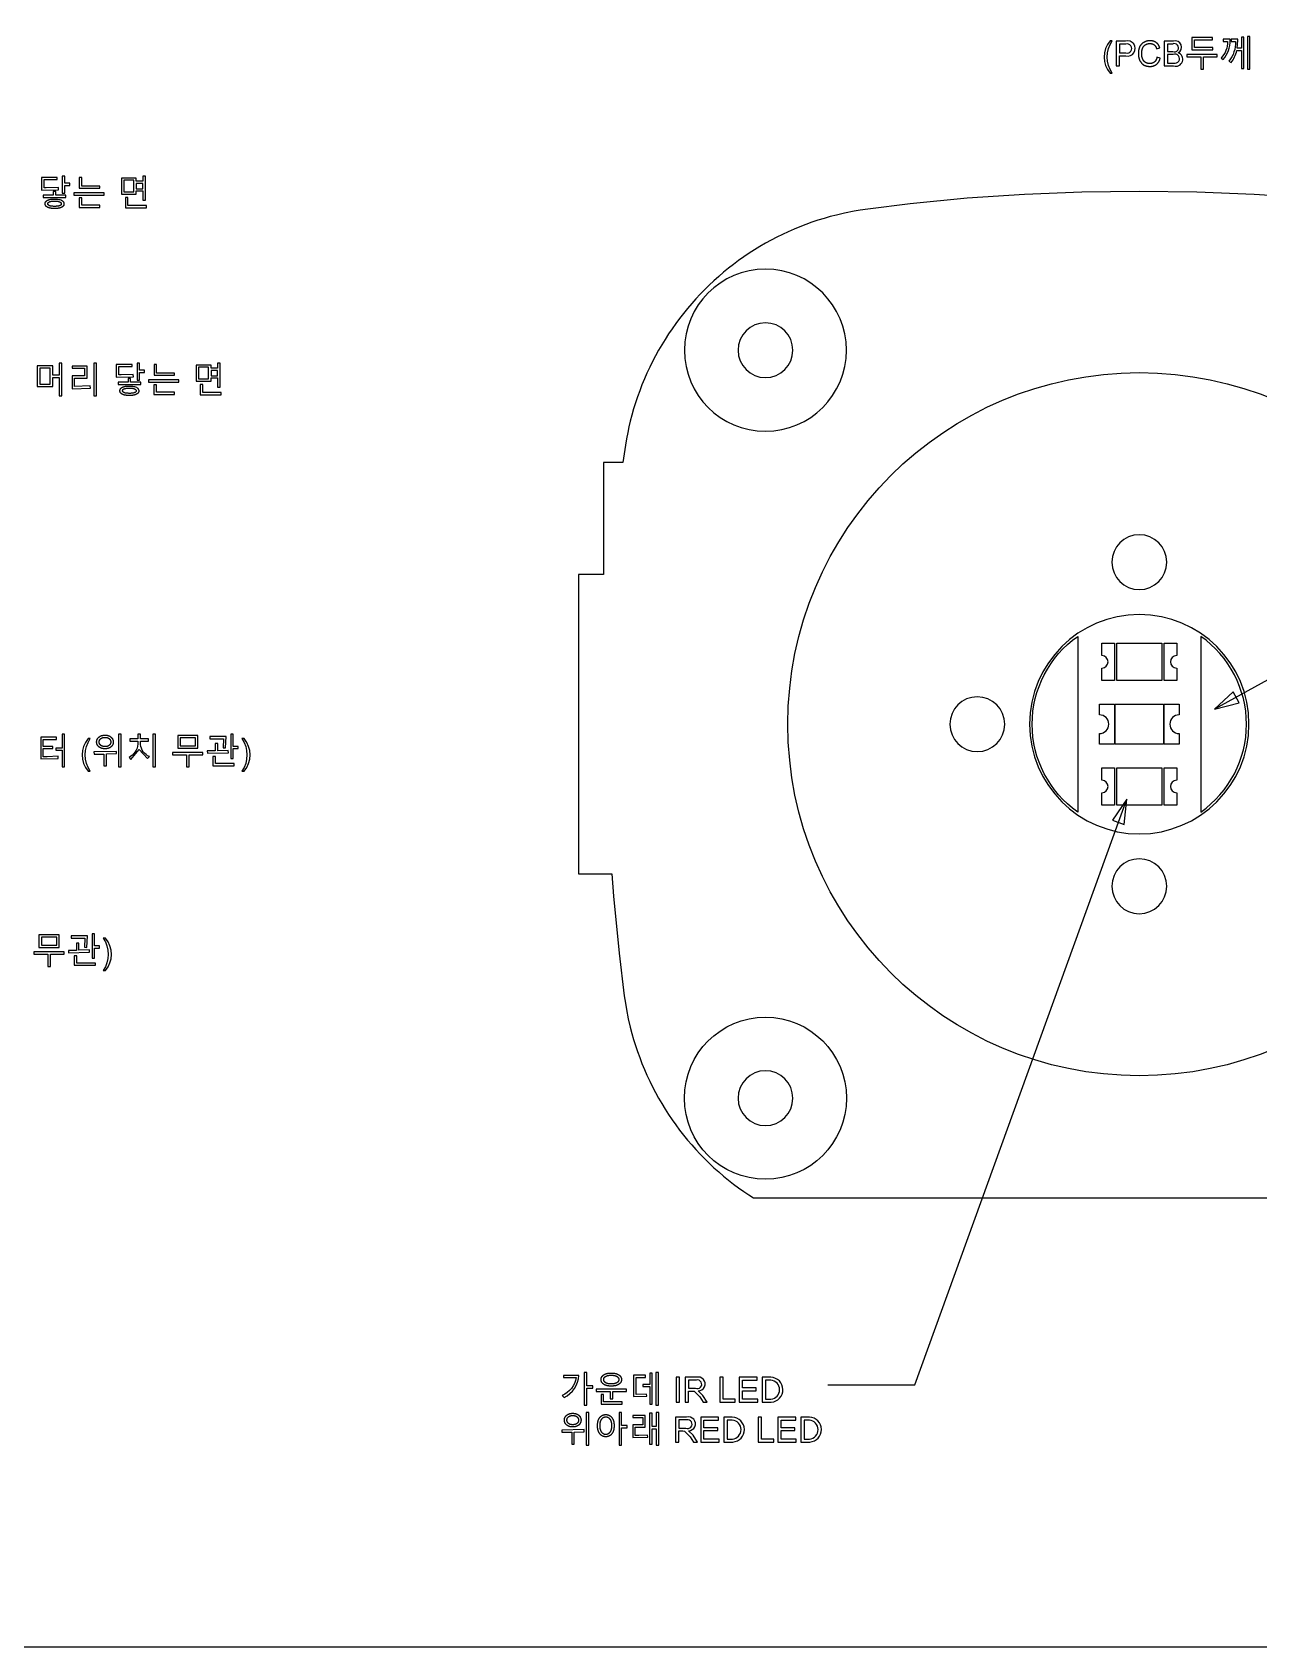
# Model space of a CAD drawing. Header units: millimetres. Extents: x -46 to 218, y -197 to -65.
# Drawn here: x 115.6 to 164.8, y -197 to -132.2 of the extents above; entities that cross this region are included whole.
import ezdxf

# ---------------------------------------------------------------- set-up
doc = ezdxf.new("R2010")
doc.units = ezdxf.units.MM
doc.header["$MEASUREMENT"] = 0
doc.layers.add('PCB 도면2', color=18, linetype='Continuous', true_color=0x000000)

msp = doc.modelspace()

# ---------------------------------------------------------------- linework, layer by layer
at = {"layer": 'PCB 도면2'}
for points in [[(-46.5, -197), (218.5, -197), (218.5, -65), (-46.5, -65)], [(160.709, -133.251), (160.706, -133.266), (160.702, -133.281), (160.697, -133.296), (160.695, -133.303), (160.693, -133.31), (160.69, -133.317), (160.687, -133.323), (160.685, -133.33), (160.682, -133.336), (160.679, -133.343), (160.676, -133.349), (160.673, -133.355), (160.67, -133.361), (160.666, -133.367), (160.663, -133.373), (160.659, -133.378), (160.656, -133.384), (160.652, -133.389), (160.648, -133.394), (160.645, -133.4), (160.641, -133.405), (160.637, -133.409), (160.632, -133.414), (160.628, -133.419), (160.624, -133.423), (160.619, -133.428), (160.615, -133.432), (160.61, -133.436), (160.605, -133.44), (160.6, -133.444), (160.596, -133.448), (160.591, -133.452), (160.586, -133.455), (160.58, -133.459), (160.575, -133.462), (160.57, -133.465), (160.565, -133.468), (160.559, -133.471), (160.554, -133.474), (160.549, -133.477), (160.543, -133.479), (160.537, -133.482), (160.532, -133.484), (160.526, -133.486), (160.52, -133.488), (160.514, -133.49), (160.508, -133.492), (160.502, -133.494), (160.496, -133.495), (160.49, -133.497), (160.484, -133.498), (160.477, -133.499), (160.471, -133.5), (160.465, -133.501), (160.458, -133.502), (160.452, -133.503), (160.445, -133.503), (160.438, -133.504), (160.432, -133.504), (160.425, -133.504), (160.418, -133.504), (160.406, -133.504), (160.395, -133.503), (160.384, -133.503), (160.373, -133.501), (160.362, -133.5), (160.351, -133.498), (160.341, -133.495), (160.33, -133.492), (160.319, -133.489), (160.309, -133.486), (160.299, -133.482), (160.289, -133.478), (160.278, -133.473), (160.268, -133.468), (160.258, -133.463), (160.249, -133.457), (160.244, -133.454), (160.239, -133.451), (160.234, -133.448), (160.23, -133.445), (160.225, -133.442), (160.221, -133.438), (160.216, -133.435), (160.212, -133.431), (160.208, -133.427), (160.204, -133.423), (160.2, -133.419), (160.196, -133.415), (160.192, -133.411), (160.188, -133.407), (160.184, -133.403), (160.181, -133.399), (160.177, -133.394), (160.174, -133.39), (160.17, -133.385), (160.167, -133.38), (160.164, -133.375), (160.16, -133.37), (160.157, -133.365), (160.154, -133.36), (160.151, -133.355), (160.149, -133.35), (160.146, -133.344), (160.143, -133.339), (160.141, -133.333), (160.138, -133.328), (160.133, -133.316), (160.129, -133.304), (160.125, -133.292), (160.121, -133.279), (160.117, -133.266), (160.114, -133.253), (160.111, -133.24), (160.108, -133.227), (160.106, -133.213), (160.103, -133.199), (160.102, -133.185), (160.1, -133.17), (160.099, -133.155), (160.098, -133.14), (160.097, -133.125), (160.097, -133.11), (160.096, -133.094), (160.097, -133.082), (160.097, -133.069), (160.098, -133.057), (160.098, -133.045), (160.1, -133.033), (160.101, -133.021), (160.102, -133.009), (160.104, -132.997), (160.106, -132.985), (160.109, -132.973), (160.111, -132.961), (160.114, -132.95), (160.117, -132.938), (160.12, -132.926), (160.124, -132.915), (160.128, -132.903), (160.132, -132.892), (160.134, -132.886), (160.136, -132.88), (160.139, -132.875), (160.141, -132.869), (160.144, -132.864), (160.146, -132.859), (160.149, -132.854), (160.152, -132.849), (160.155, -132.843), (160.158, -132.839), (160.161, -132.834), (160.164, -132.829), (160.167, -132.824), (160.17, -132.819), (160.174, -132.815), (160.177, -132.81), (160.181, -132.806), (160.185, -132.802), (160.188, -132.797), (160.192, -132.793), (160.196, -132.789), (160.2, -132.785), (160.204, -132.781), (160.209, -132.777), (160.213, -132.773), (160.217, -132.769), (160.222, -132.766), (160.226, -132.762), (160.231, -132.758), (160.236, -132.755), (160.241, -132.752), (160.246, -132.748), (160.251, -132.745), (160.256, -132.742), (160.261, -132.739), (160.266, -132.736), (160.271, -132.733), (160.277, -132.731), (160.282, -132.728), (160.288, -132.726), (160.293, -132.724), (160.299, -132.721), (160.305, -132.719), (160.311, -132.717), (160.317, -132.715), (160.323, -132.714), (160.329, -132.712), (160.335, -132.71), (160.341, -132.709), (160.347, -132.708), (160.353, -132.706), (160.36, -132.705), (160.366, -132.704), (160.373, -132.703), (160.386, -132.702), (160.4, -132.701), (160.414, -132.7), (160.428, -132.7), (160.44, -132.7), (160.452, -132.701), (160.464, -132.702), (160.47, -132.702), (160.476, -132.703), (160.481, -132.704), (160.487, -132.705), (160.493, -132.706), (160.498, -132.707), (160.504, -132.708), (160.509, -132.709), (160.514, -132.711), (160.519, -132.712), (160.525, -132.714), (160.53, -132.716), (160.535, -132.717), (160.54, -132.719), (160.544, -132.721), (160.549, -132.723), (160.554, -132.725), (160.559, -132.728), (160.563, -132.73), (160.568, -132.733), (160.572, -132.735), (160.577, -132.738), (160.581, -132.741), (160.585, -132.743), (160.59, -132.746), (160.594, -132.749), (160.598, -132.753), (160.602, -132.756), (160.606, -132.759), (160.61, -132.763), (160.614, -132.766), (160.617, -132.77), (160.621, -132.774), (160.625, -132.778), (160.628, -132.782), (160.632, -132.786), (160.635, -132.791), (160.639, -132.795), (160.642, -132.8), (160.645, -132.804), (160.649, -132.809), (160.652, -132.814), (160.655, -132.819), (160.658, -132.824), (160.661, -132.829), (160.664, -132.835), (160.67, -132.846), (160.675, -132.857), (160.68, -132.869), (160.685, -132.881), (160.69, -132.894), (160.694, -132.908), (160.824, -132.877), (160.819, -132.86), (160.816, -132.852), (160.813, -132.844), (160.81, -132.836), (160.807, -132.828), (160.804, -132.82), (160.8, -132.812), (160.797, -132.804), (160.793, -132.797), (160.789, -132.79), (160.785, -132.782), (160.781, -132.775), (160.777, -132.768), (160.773, -132.761), (160.769, -132.755), (160.764, -132.748), (160.759, -132.742), (160.755, -132.735), (160.75, -132.729), (160.745, -132.723), (160.74, -132.717), (160.734, -132.711), (160.729, -132.705), (160.724, -132.699), (160.718, -132.694), (160.712, -132.688), (160.707, -132.683), (160.701, -132.678), (160.695, -132.673), (160.688, -132.668), (160.682, -132.663), (160.676, -132.658), (160.669, -132.654), (160.663, -132.65), (160.656, -132.645), (160.649, -132.641), (160.642, -132.637), (160.635, -132.634), (160.628, -132.63), (160.621, -132.626), (160.614, -132.623), (160.606, -132.62), (160.599, -132.617), (160.591, -132.614), (160.584, -132.611), (160.576, -132.609), (160.568, -132.606), (160.56, -132.604), (160.552, -132.602), (160.544, -132.6), (160.536, -132.598), (160.528, -132.596), (160.519, -132.595), (160.511, -132.593), (160.502, -132.592), (160.494, -132.591), (160.485, -132.59), (160.476, -132.589), (160.467, -132.588), (160.449, -132.587), (160.431, -132.587), (160.414, -132.587), (160.398, -132.588), (160.382, -132.589), (160.366, -132.591), (160.35, -132.593), (160.335, -132.596), (160.32, -132.599), (160.304, -132.602), (160.289, -132.606), (160.274, -132.611), (160.26, -132.616), (160.245, -132.621), (160.231, -132.627), (160.217, -132.633), (160.203, -132.64), (160.189, -132.648), (160.175, -132.655), (160.169, -132.659), (160.162, -132.663), (160.156, -132.668), (160.15, -132.672), (160.143, -132.676), (160.137, -132.681), (160.131, -132.686), (160.125, -132.69), (160.12, -132.695), (160.114, -132.7), (160.108, -132.705), (160.103, -132.711), (160.097, -132.716), (160.092, -132.721), (160.087, -132.727), (160.082, -132.733), (160.076, -132.738), (160.072, -132.744), (160.067, -132.75), (160.062, -132.756), (160.057, -132.763), (160.053, -132.769), (160.048, -132.775), (160.044, -132.782), (160.04, -132.789), (160.035, -132.795), (160.027, -132.809), (160.02, -132.824), (160.013, -132.838), (160.006, -132.853), (160, -132.868), (159.994, -132.884), (159.989, -132.9), (159.984, -132.916), (159.979, -132.932), (159.975, -132.949), (159.972, -132.966), (159.969, -132.984), (159.966, -133.001), (159.964, -133.019), (159.963, -133.038), (159.962, -133.056), (159.961, -133.075), (159.961, -133.095), (159.961, -133.112), (159.961, -133.13), (159.962, -133.147), (159.964, -133.165), (159.966, -133.182), (159.968, -133.199), (159.971, -133.216), (159.974, -133.233), (159.977, -133.249), (159.981, -133.266), (159.985, -133.282), (159.99, -133.298), (159.995, -133.314), (160.001, -133.33), (160.007, -133.346), (160.013, -133.362), (160.02, -133.377), (160.027, -133.392), (160.034, -133.406), (160.042, -133.42), (160.046, -133.427), (160.051, -133.434), (160.055, -133.44), (160.059, -133.447), (160.064, -133.453), (160.068, -133.459), (160.073, -133.465), (160.078, -133.471), (160.083, -133.477), (160.088, -133.483), (160.093, -133.489), (160.098, -133.494), (160.103, -133.5), (160.108, -133.505), (160.114, -133.51), (160.119, -133.515), (160.125, -133.52), (160.13, -133.525), (160.136, -133.53), (160.142, -133.534), (160.148, -133.539), (160.154, -133.543), (160.16, -133.548), (160.166, -133.552), (160.173, -133.556), (160.179, -133.56), (160.186, -133.563), (160.193, -133.567), (160.2, -133.571), (160.207, -133.574), (160.214, -133.577), (160.221, -133.58), (160.228, -133.583), (160.236, -133.586), (160.243, -133.589), (160.251, -133.592), (160.259, -133.594), (160.266, -133.596), (160.274, -133.599), (160.283, -133.601), (160.291, -133.603), (160.299, -133.605), (160.316, -133.608), (160.334, -133.611), (160.352, -133.613), (160.37, -133.615), (160.389, -133.616), (160.409, -133.617), (160.429, -133.617), (160.448, -133.617), (160.457, -133.616), (160.467, -133.616), (160.476, -133.615), (160.485, -133.614), (160.494, -133.613), (160.503, -133.612), (160.512, -133.61), (160.521, -133.609), (160.53, -133.607), (160.539, -133.605), (160.547, -133.603), (160.556, -133.601), (160.564, -133.598), (160.572, -133.596), (160.58, -133.593), (160.588, -133.59), (160.596, -133.587), (160.604, -133.584), (160.612, -133.58), (160.62, -133.577), (160.627, -133.573), (160.635, -133.569), (160.642, -133.565), (160.65, -133.561), (160.657, -133.557), (160.664, -133.552), (160.671, -133.547), (160.678, -133.542), (160.685, -133.537), (160.692, -133.532), (160.698, -133.527), (160.705, -133.521), (160.711, -133.515), (160.718, -133.509), (160.724, -133.503), (160.73, -133.497), (160.736, -133.491), (160.741, -133.484), (160.747, -133.478), (160.753, -133.471), (160.758, -133.464), (160.763, -133.457), (160.768, -133.45), (160.773, -133.442), (160.778, -133.435), (160.783, -133.427), (160.788, -133.419), (160.792, -133.411), (160.796, -133.403), (160.801, -133.395), (160.805, -133.387), (160.809, -133.378), (160.812, -133.369), (160.816, -133.36), (160.82, -133.351), (160.823, -133.342), (160.83, -133.323), (160.836, -133.304), (160.841, -133.284)], [(162.108, -132.955), (162.952, -132.955), (162.952, -132.864), (162.209, -132.864), (162.209, -132.55), (162.931, -132.55), (162.931, -132.459), (162.108, -132.459)], [(164.337, -133.722), (164.437, -133.722), (164.437, -132.412), (164.337, -132.412)], [(162.571, -133.227), (163.128, -133.227), (163.128, -133.137), (161.912, -133.137), (161.912, -133.227), (162.468, -133.227), (162.468, -133.721), (162.571, -133.721)], [(116.645, -138.564), (116.638, -138.476), (116.148, -138.488), (116.058, -138.488), (116.058, -138.159), (116.591, -138.159), (116.591, -138.07), (115.957, -138.07), (115.957, -138.577)], [(116.891, -138.397), (117.089, -138.397), (117.089, -138.306), (116.891, -138.306), (116.891, -138.02), (116.791, -138.02), (116.791, -138.697), (116.891, -138.697)], [(117.474, -138.507), (118.292, -138.507), (118.292, -138.416), (117.576, -138.416), (117.576, -138.067), (117.474, -138.067)], [(120.023, -138.977), (120.125, -138.977), (120.125, -138.02), (120.023, -138.02), (120.023, -138.223), (119.761, -138.223), (119.761, -138.094), (119.16, -138.094), (119.16, -138.738), (119.761, -138.738), (119.761, -138.609), (120.023, -138.609)], [(119.66, -138.184), (119.262, -138.184), (119.262, -138.647), (119.66, -138.647)], [(120.023, -138.31), (119.761, -138.31), (119.761, -138.522), (120.023, -138.522)], [(116.026, -138.872), (116.936, -138.872), (116.936, -138.783), (116.531, -138.783), (116.531, -138.639), (116.431, -138.639), (116.431, -138.783), (116.026, -138.783)], [(117.256, -138.779), (118.472, -138.779), (118.472, -138.688), (117.256, -138.688)], [(117.468, -139.28), (118.295, -139.28), (118.295, -139.188), (117.57, -139.188), (117.57, -138.891), (117.468, -138.891)], [(119.323, -139.293), (120.165, -139.293), (120.165, -139.202), (119.425, -139.202), (119.425, -138.88), (119.323, -138.88)], [(115.786, -146.449), (116.406, -146.449), (116.406, -146.092), (116.672, -146.092), (116.672, -146.83), (116.773, -146.83), (116.773, -145.52), (116.672, -145.52), (116.672, -146.001), (116.406, -146.001), (116.406, -145.632), (115.786, -145.632)], [(117.185, -146.548), (117.923, -146.517), (117.911, -146.429), (117.287, -146.457), (117.287, -146.115), (117.785, -146.115), (117.785, -145.635), (117.185, -145.635), (117.185, -145.726), (117.684, -145.726), (117.684, -146.028), (117.185, -146.028)], [(118.061, -146.83), (118.162, -146.83), (118.162, -145.52), (118.061, -145.52)], [(119.645, -146.064), (119.638, -145.976), (119.148, -145.988), (119.058, -145.988), (119.058, -145.659), (119.591, -145.659), (119.591, -145.57), (118.957, -145.57), (118.957, -146.077)], [(119.891, -145.897), (120.089, -145.897), (120.089, -145.806), (119.891, -145.806), (119.891, -145.52), (119.791, -145.52), (119.791, -146.197), (119.891, -146.197)], [(120.474, -146.007), (121.292, -146.007), (121.292, -145.916), (120.576, -145.916), (120.576, -145.567), (120.474, -145.567)], [(123.023, -146.477), (123.125, -146.477), (123.125, -145.52), (123.023, -145.52), (123.023, -145.723), (122.761, -145.723), (122.761, -145.594), (122.16, -145.594), (122.16, -146.238), (122.761, -146.238), (122.761, -146.109), (123.023, -146.109)], [(122.66, -145.684), (122.262, -145.684), (122.262, -146.147), (122.66, -146.147)], [(116.305, -145.723), (115.887, -145.723), (115.887, -146.359), (116.305, -146.359)], [(119.026, -146.372), (119.936, -146.372), (119.936, -146.283), (119.531, -146.283), (119.531, -146.139), (119.431, -146.139), (119.431, -146.283), (119.026, -146.283)], [(120.256, -146.279), (121.472, -146.279), (121.472, -146.188), (120.256, -146.188)], [(123.023, -145.81), (122.761, -145.81), (122.761, -146.022), (123.023, -146.022)], [(120.468, -146.78), (121.295, -146.78), (121.295, -146.688), (120.57, -146.688), (120.57, -146.391), (120.468, -146.391)], [(122.323, -146.793), (123.165, -146.793), (123.165, -146.702), (122.425, -146.702), (122.425, -146.38), (122.323, -146.38)], [(160.9, -158.25), (159.1, -158.25), (159.1, -156.75), (160.9, -156.75)], [(159.031, -159.2), (160.969, -159.2), (160.969, -160.8), (159.031, -160.8)], [(116.187, -161.302), (116.03, -161.302), (116.03, -160.979), (116.413, -160.979), (116.413, -160.892), (116.03, -160.892), (116.03, -160.607), (116.556, -160.607), (116.556, -160.515), (115.928, -160.515), (115.928, -161.391), (116.628, -161.373), (116.621, -161.285)], [(116.784, -161.714), (116.885, -161.714), (116.885, -160.403), (116.784, -160.403), (116.784, -160.956), (116.527, -160.956), (116.527, -161.045), (116.784, -161.045)], [(119.048, -161.714), (119.15, -161.714), (119.15, -160.403), (119.048, -160.403)], [(120.428, -161.714), (120.529, -161.714), (120.529, -160.403), (120.428, -160.403)], [(121.421, -160.957), (122.232, -160.957), (122.232, -160.451), (121.421, -160.451)], [(122.132, -160.541), (121.521, -160.541), (121.521, -160.867), (122.132, -160.867)], [(123.364, -160.492), (122.712, -160.492), (122.712, -160.583), (123.263, -160.583), (123.245, -160.943), (123.343, -160.95)], [(123.651, -160.979), (123.847, -160.979), (123.847, -160.888), (123.651, -160.888), (123.651, -160.403), (123.549, -160.403), (123.549, -161.38), (123.651, -161.38)], [(118.461, -161.195), (118.461, -161.676), (118.563, -161.676), (118.563, -161.193), (118.968, -161.18), (118.963, -161.092), (118.061, -161.111), (118.071, -161.2)], [(121.879, -161.224), (122.435, -161.224), (122.435, -161.134), (121.219, -161.134), (121.219, -161.224), (121.775, -161.224), (121.775, -161.714), (121.879, -161.714)], [(123.453, -161.142), (123.448, -161.054), (123.026, -161.068), (123.026, -160.779), (122.925, -160.779), (122.925, -161.07), (122.602, -161.074), (122.612, -161.164)], [(122.833, -161.67), (123.686, -161.67), (123.686, -161.579), (122.934, -161.579), (122.934, -161.291), (122.833, -161.291)], [(160.9, -161.75), (160.9, -163.25), (159.1, -163.25), (159.1, -161.75)], [(115.856, -168.957), (116.667, -168.957), (116.667, -168.451), (115.856, -168.451)], [(116.567, -168.541), (115.955, -168.541), (115.955, -168.867), (116.567, -168.867)], [(117.888, -169.142), (117.883, -169.054), (117.461, -169.068), (117.461, -168.779), (117.36, -168.779), (117.36, -169.07), (117.037, -169.074), (117.046, -169.164)], [(117.799, -168.492), (117.147, -168.492), (117.147, -168.583), (117.698, -168.583), (117.68, -168.943), (117.778, -168.95)], [(118.086, -168.979), (118.282, -168.979), (118.282, -168.888), (118.086, -168.888), (118.086, -168.403), (117.984, -168.403), (117.984, -169.38), (118.086, -169.38)], [(116.313, -169.224), (116.87, -169.224), (116.87, -169.134), (115.654, -169.134), (115.654, -169.224), (116.21, -169.224), (116.21, -169.714), (116.313, -169.714)], [(117.268, -169.67), (118.12, -169.67), (118.12, -169.579), (117.369, -169.579), (117.369, -169.291), (117.268, -169.291)], [(137.836, -186.632), (138.071, -186.632), (138.071, -186.542), (137.836, -186.542), (137.836, -186.002), (137.734, -186.002), (137.734, -187.312), (137.836, -187.312)], [(140.241, -186.952), (140.234, -186.866), (139.808, -186.88), (139.808, -186.201), (140.193, -186.201), (140.193, -186.111), (139.709, -186.111), (139.709, -186.969)], [(140.358, -187.27), (140.459, -187.27), (140.459, -186.029), (140.358, -186.029), (140.358, -186.479), (140.087, -186.479), (140.087, -186.569), (140.358, -186.569)], [(140.607, -187.312), (140.709, -187.312), (140.709, -186.002), (140.607, -186.002)], [(141.418, -187.19), (141.55, -187.19), (141.55, -186.194), (141.418, -186.194)], [(143.168, -187.19), (143.791, -187.19), (143.791, -187.073), (143.3, -187.073), (143.3, -186.194), (143.168, -186.194)], [(143.95, -187.19), (144.694, -187.19), (144.694, -187.073), (144.082, -187.073), (144.082, -186.734), (144.633, -186.734), (144.633, -186.617), (144.082, -186.617), (144.082, -186.312), (144.671, -186.312), (144.671, -186.194), (143.95, -186.194)], [(138.774, -187.062), (138.875, -187.062), (138.875, -186.76), (139.423, -186.76), (139.423, -186.668), (138.207, -186.668), (138.207, -186.76), (138.774, -186.76)], [(138.405, -187.271), (139.251, -187.271), (139.251, -187.181), (138.506, -187.181), (138.506, -186.884), (138.405, -186.884)], [(137.815, -188.912), (137.916, -188.912), (137.916, -187.602), (137.815, -187.602)], [(139.227, -188.225), (139.448, -188.225), (139.448, -188.133), (139.227, -188.133), (139.227, -187.602), (139.126, -187.602), (139.126, -188.912), (139.227, -188.912)], [(139.677, -188.612), (140.281, -188.595), (140.268, -188.51), (139.927, -188.523), (139.778, -188.523), (139.778, -188.189), (140.179, -188.189), (140.179, -187.722), (139.677, -187.722), (139.677, -187.812), (140.077, -187.812), (140.077, -188.101), (139.677, -188.101)], [(140.617, -188.912), (140.719, -188.912), (140.719, -187.602), (140.617, -187.602), (140.617, -188.171), (140.45, -188.171), (140.45, -187.629), (140.35, -187.629), (140.35, -188.872), (140.45, -188.872), (140.45, -188.262), (140.617, -188.262)], [(137.228, -188.393), (137.228, -188.875), (137.329, -188.875), (137.329, -188.392), (137.734, -188.379), (137.729, -188.291), (136.827, -188.31), (136.837, -188.399)], [(142.404, -188.79), (143.147, -188.79), (143.147, -188.673), (142.535, -188.673), (142.535, -188.334), (143.086, -188.334), (143.086, -188.217), (142.535, -188.217), (142.535, -187.912), (143.124, -187.912), (143.124, -187.794), (142.404, -187.794)], [(144.715, -188.79), (145.337, -188.79), (145.337, -188.673), (144.846, -188.673), (144.846, -187.794), (144.715, -187.794)], [(145.497, -188.79), (146.24, -188.79), (146.24, -188.673), (145.628, -188.673), (145.628, -188.334), (146.179, -188.334), (146.179, -188.217), (145.628, -188.217), (145.628, -187.912), (146.217, -187.912), (146.217, -187.794), (145.497, -187.794)]]:
    msp.add_lwpolyline(points, close=True, dxfattribs=at)
for points in [[(158.825, -133.893), (158.913, -133.893, -0.310259), (158.913, -132.587), (158.825, -132.587, 0.369407)], [(159.458, -133.195, 1.29609), (159.446, -132.604), (159.071, -132.604), (159.071, -133.6), (159.202, -133.6), (159.202, -133.195)], [(159.46, -133.078, 1.341075), (159.457, -132.722), (159.202, -132.722), (159.202, -133.078)], [(161.378, -133.6, 0.968596), (161.562, -133.07, 0.90943), (161.372, -132.604), (160.998, -132.604), (160.998, -133.6)], [(161.345, -133.023, 1.561215), (161.329, -132.722), (161.13, -132.722), (161.13, -133.023)], [(163.641, -132.57), (163.641, -132.529), (163.363, -132.529), (163.363, -132.618), (163.543, -132.618, -0.200127), (163.279, -133.281), (163.365, -133.338, 0.192845)], [(163.95, -132.58), (163.95, -132.529), (163.679, -132.529), (163.679, -132.618), (163.853, -132.618, -0.193003), (163.591, -133.404), (163.679, -133.463, 0.122957), (163.911, -132.981), (164.101, -132.981), (164.101, -133.701), (164.199, -133.701), (164.199, -132.438), (164.101, -132.438), (164.101, -132.891), (163.928, -132.891)], [(161.378, -133.482, 1.436023), (161.36, -133.14), (161.13, -133.14), (161.13, -133.482)], [(157.534, -156.478), (157.534, -163.522, -0.520567)], [(162.466, -163.522, 0.520567), (162.466, -156.478)], [(158.5, -157.75, 1), (158.5, -157.25), (158.5, -156.75), (159, -156.75), (159, -158.25), (158.5, -158.25)], [(161.5, -157.25, 1), (161.5, -157.75), (161.5, -158.25), (161, -158.25), (161, -156.75), (161.5, -156.75)], [(158.4, -160.375, 1), (158.4, -159.625), (158.4, -159.2), (159, -159.2), (159, -160.8), (158.4, -160.8)], [(161.6, -159.625, 1), (161.6, -160.375), (161.6, -160.8), (161, -160.8), (161, -159.2), (161.6, -159.2)], [(117.824, -161.884), (117.912, -161.884, -0.310259), (117.912, -160.579), (117.824, -160.579, 0.369407)], [(120.216, -161.382), (120.288, -161.301, -0.271304), (119.925, -160.808), (119.927, -160.677), (120.251, -160.677), (120.251, -160.587), (119.925, -160.587), (119.925, -160.403), (119.824, -160.403), (119.824, -160.587), (119.501, -160.587), (119.501, -160.677), (119.825, -160.677), (119.825, -160.803, -0.253167), (119.469, -161.331), (119.547, -161.411), (119.877, -161.014)], [(124.086, -161.884, 0.369407), (124.086, -160.579), (123.998, -160.579, -0.309459), (123.998, -161.884)], [(158.5, -161.75), (159, -161.75), (159, -163.25), (158.5, -163.25), (158.5, -162.75, 1), (158.5, -162.25)], [(161.5, -163.25), (161, -163.25), (161, -161.75), (161.5, -161.75), (161.5, -162.25, 1), (161.5, -162.75)], [(118.521, -169.884, 0.369407), (118.521, -168.579), (118.433, -168.579, -0.309459), (118.433, -169.884)], [(137.513, -186.119), (136.901, -186.119), (136.901, -186.209), (137.404, -186.209, -0.265318), (136.845, -186.921), (136.923, -187.003, 0.280441)], [(142.226, -186.194), (141.785, -186.194), (141.785, -187.19), (141.916, -187.19), (141.916, -186.748), (142.069, -186.748), (142.143, -186.753), (142.365, -186.983), (142.497, -187.19), (142.662, -187.19), (142.489, -186.919), (142.3, -186.737, 1.158597)], [(142.2, -186.634, 1.372598), (142.232, -186.304), (141.916, -186.304), (141.916, -186.634)], [(145.235, -187.19, 0.955563), (145.219, -186.194), (144.876, -186.194), (144.876, -187.19)], [(145.22, -187.073, 0.921655), (145.217, -186.312), (145.007, -186.312), (145.007, -187.073)], [(141.84, -187.794), (141.398, -187.794), (141.398, -188.79), (141.53, -188.79), (141.53, -188.348), (141.683, -188.348), (141.756, -188.353), (141.978, -188.583), (142.11, -188.79), (142.276, -188.79), (142.103, -188.519), (141.914, -188.337, 1.158597)], [(141.813, -188.234, 1.372598), (141.845, -187.904), (141.53, -187.904), (141.53, -188.234)], [(143.688, -188.79, 0.955563), (143.672, -187.794), (143.329, -187.794), (143.329, -188.79)], [(143.673, -188.673, 0.921655), (143.67, -187.912), (143.461, -187.912), (143.461, -188.673)], [(146.781, -188.79, 0.955563), (146.765, -187.794), (146.422, -187.794), (146.422, -188.79)], [(146.766, -188.673, 0.921655), (146.763, -187.912), (146.554, -187.912), (146.554, -188.673)]]:
    msp.add_lwpolyline(points, format="xyb", close=True, dxfattribs=at)
for points in [[(166.9, -138.906), (164.604, -138.754), (162.303, -138.664), (160, -138.635), (157.697, -138.664), (155.396, -138.754), (153.1, -138.906), (150.812, -139.126), (149.111, -139.336), (148.804, -139.382), (148.555, -139.425), (148.178, -139.5), (147.846, -139.578), (147.599, -139.642), (147.352, -139.713), (147.108, -139.789), (146.865, -139.87), (146.625, -139.957), (146.386, -140.049), (146.149, -140.146), (145.915, -140.249), (145.683, -140.357), (145.453, -140.471), (145.227, -140.589), (145.002, -140.713), (144.781, -140.841), (144.563, -140.975), (144.347, -141.113), (144.135, -141.257), (143.926, -141.404), (143.721, -141.557), (143.519, -141.714), (143.321, -141.876), (143.126, -142.042), (142.935, -142.213), (142.748, -142.388), (142.565, -142.567), (142.386, -142.75), (142.211, -142.937), (142.041, -143.128), (141.875, -143.322), (141.713, -143.521), (141.556, -143.723), (141.403, -143.928), (141.255, -144.137), (141.112, -144.349), (140.974, -144.564), (140.84, -144.783), (140.712, -145.004), (140.588, -145.228), (140.47, -145.455), (140.357, -145.685), (140.248, -145.917), (140.146, -146.151), (140.048, -146.388), (139.956, -146.627), (139.869, -146.867), (139.788, -147.11), (139.712, -147.354), (139.642, -147.601), (139.577, -147.848), (139.523, -148.075), (139.474, -148.303), (139.425, -148.556), (139.382, -148.805), (139.283, -149.5), (138.5, -149.5), (138.5, -154), (137.5, -154), (137.5, -166), (138.839, -166), (138.906, -166.9), (139.126, -169.188), (139.336, -170.888), (139.382, -171.195), (139.424, -171.444), (139.5, -171.822), (139.577, -172.152), (139.642, -172.399), (139.712, -172.646), (139.788, -172.89), (139.869, -173.133), (139.956, -173.373), (140.048, -173.612), (140.146, -173.849), (140.248, -174.083), (140.357, -174.315), (140.47, -174.545), (140.588, -174.772), (140.712, -174.996), (140.84, -175.217), (140.974, -175.436), (141.112, -175.651), (141.255, -175.863), (141.403, -176.072), (141.556, -176.277), (141.713, -176.479), (141.875, -176.678), (142.041, -176.872), (142.211, -177.063), (142.386, -177.25), (142.565, -177.433), (142.748, -177.612), (142.935, -177.787), (143.126, -177.958), (143.321, -178.124), (143.519, -178.286), (143.721, -178.443), (143.926, -178.596), (144.135, -178.744), (144.328, -178.874), (144.523, -179), (175.477, -179)], [(190.014, -148.401), (183.014, -148.401), (163.014, -159.401), (164.011, -159.138), (163.77, -158.7), (163.014, -159.401)], [(147.5, -186.5), (151, -186.5), (159.5, -163), (158.925, -163.855), (159.395, -164.025), (159.5, -163)]]:
    msp.add_lwpolyline(points, dxfattribs=at)
at = {"layer": 'PCB 도면2', "extrusion": (0, 0, -1)}
for centre, radius in [((-145, -145), 3.25), ((-145, -145), 1.1), ((-160, -153.5), 1.1), ((-160, -160), 4.4), ((-153.5, -160), 1.1), ((-160, -166.5), 1.1), ((-145, -175), 1.1)]:
    msp.add_circle(centre, radius, dxfattribs=at)
at = {"layer": 'PCB 도면2'}
for centre, radius in [((160, -160), 14.1), ((145, -175), 3.25)]:
    msp.add_circle(centre, radius, dxfattribs=at)
for points, knots in [([(116.481, -139.317), (116.663, -139.317), (116.761, -139.268), (116.859, -139.221), (116.859, -139.132), (116.859, -138.937), (116.481, -138.937), (116.298, -138.937), (116.201, -138.986), (116.103, -139.034), (116.103, -139.126), (116.103, -139.217), (116.2, -139.267), (116.296, -139.317), (116.481, -139.317)], [-7, -7, -7, -6, -6, -5, -5, -4, -4, -3, -3, -2, -2, -1, -1, 0, 0, 0]), ([(116.481, -139.02), (116.211, -139.02), (116.211, -139.124), (116.211, -139.23), (116.481, -139.23), (116.752, -139.23), (116.752, -139.131), (116.752, -139.02), (116.481, -139.02)], [0, 0, 0, 1, 1, 2, 2, 3, 3, 4, 4, 4]), ([(119.481, -146.817), (119.663, -146.817), (119.761, -146.768), (119.859, -146.721), (119.859, -146.632), (119.859, -146.437), (119.481, -146.437), (119.298, -146.437), (119.201, -146.486), (119.103, -146.534), (119.103, -146.626), (119.103, -146.717), (119.2, -146.767), (119.296, -146.817), (119.481, -146.817)], [-7, -7, -7, -6, -6, -5, -5, -4, -4, -3, -3, -2, -2, -1, -1, 0, 0, 0]), ([(119.481, -146.52), (119.211, -146.52), (119.211, -146.624), (119.211, -146.73), (119.481, -146.73), (119.752, -146.73), (119.752, -146.631), (119.752, -146.52), (119.481, -146.52)], [0, 0, 0, 1, 1, 2, 2, 3, 3, 4, 4, 4]), ([(118.504, -160.986), (118.654, -160.986), (118.745, -160.91), (118.836, -160.832), (118.836, -160.714), (118.836, -160.595), (118.744, -160.518), (118.653, -160.439), (118.504, -160.439), (118.353, -160.439), (118.261, -160.518), (118.169, -160.596), (118.169, -160.714), (118.169, -160.831), (118.261, -160.909), (118.353, -160.986), (118.504, -160.986)], [-8, -8, -8, -7, -7, -6, -6, -5, -5, -4, -4, -3, -3, -2, -2, -1, -1, 0, 0, 0]), ([(118.504, -160.527), (118.398, -160.527), (118.334, -160.579), (118.271, -160.63), (118.271, -160.714), (118.271, -160.797), (118.334, -160.848), (118.398, -160.899), (118.504, -160.899), (118.61, -160.899), (118.672, -160.848), (118.735, -160.797), (118.735, -160.714), (118.735, -160.631), (118.671, -160.579), (118.609, -160.527), (118.504, -160.527)], [0, 0, 0, 1, 1, 2, 2, 3, 3, 4, 4, 5, 5, 6, 6, 7, 7, 8, 8, 8]), ([(138.815, -186.548), (139.01, -186.548), (139.118, -186.474), (139.226, -186.401), (139.226, -186.286), (139.226, -186.17), (139.118, -186.096), (139.01, -186.023), (138.815, -186.023), (138.621, -186.023), (138.514, -186.096), (138.406, -186.169), (138.406, -186.286), (138.406, -186.401), (138.514, -186.475), (138.621, -186.548), (138.815, -186.548)], [-8, -8, -8, -7, -7, -6, -6, -5, -5, -4, -4, -3, -3, -2, -2, -1, -1, 0, 0, 0]), ([(138.815, -186.111), (138.671, -186.111), (138.591, -186.158), (138.512, -186.206), (138.512, -186.286), (138.512, -186.365), (138.592, -186.414), (138.672, -186.461), (138.815, -186.461), (138.959, -186.461), (139.038, -186.414), (139.118, -186.365), (139.118, -186.286), (139.118, -186.206), (139.039, -186.158), (138.96, -186.111), (138.815, -186.111)], [0, 0, 0, 1, 1, 2, 2, 3, 3, 4, 4, 5, 5, 6, 6, 7, 7, 8, 8, 8]), ([(137.27, -188.185), (137.42, -188.185), (137.511, -188.108), (137.602, -188.031), (137.602, -187.912), (137.602, -187.794), (137.51, -187.716), (137.419, -187.638), (137.27, -187.638), (137.12, -187.638), (137.027, -187.716), (136.935, -187.794), (136.935, -187.912), (136.935, -188.03), (137.027, -188.107), (137.12, -188.185), (137.27, -188.185)], [-8, -8, -8, -7, -7, -6, -6, -5, -5, -4, -4, -3, -3, -2, -2, -1, -1, 0, 0, 0]), ([(137.27, -187.726), (137.164, -187.726), (137.101, -187.777), (137.037, -187.829), (137.037, -187.912), (137.037, -187.996), (137.101, -188.047), (137.164, -188.097), (137.27, -188.097), (137.376, -188.097), (137.438, -188.046), (137.501, -187.995), (137.501, -187.912), (137.501, -187.83), (137.438, -187.778), (137.375, -187.726), (137.27, -187.726)], [0, 0, 0, 1, 1, 2, 2, 3, 3, 4, 4, 5, 5, 6, 6, 7, 7, 8, 8, 8]), ([(138.596, -188.58), (138.747, -188.58), (138.838, -188.461), (138.929, -188.342), (138.929, -188.135), (138.929, -187.928), (138.838, -187.809), (138.748, -187.69), (138.596, -187.69), (138.446, -187.69), (138.355, -187.807), (138.264, -187.925), (138.264, -188.135), (138.264, -188.343), (138.356, -188.461), (138.448, -188.58), (138.596, -188.58)], [-8, -8, -8, -7, -7, -6, -6, -5, -5, -4, -4, -3, -3, -2, -2, -1, -1, 0, 0, 0]), ([(138.596, -187.78), (138.493, -187.78), (138.428, -187.876), (138.364, -187.971), (138.364, -188.135), (138.364, -188.296), (138.429, -188.393), (138.494, -188.49), (138.596, -188.49), (138.698, -188.49), (138.764, -188.392), (138.829, -188.294), (138.829, -188.135), (138.829, -187.972), (138.765, -187.876), (138.701, -187.78), (138.596, -187.78)], [0, 0, 0, 1, 1, 2, 2, 3, 3, 4, 4, 5, 5, 6, 6, 7, 7, 8, 8, 8])]:
    msp.add_open_spline(points, degree=2, knots=knots, dxfattribs=at)

doc.saveas('drawing.dxf')
